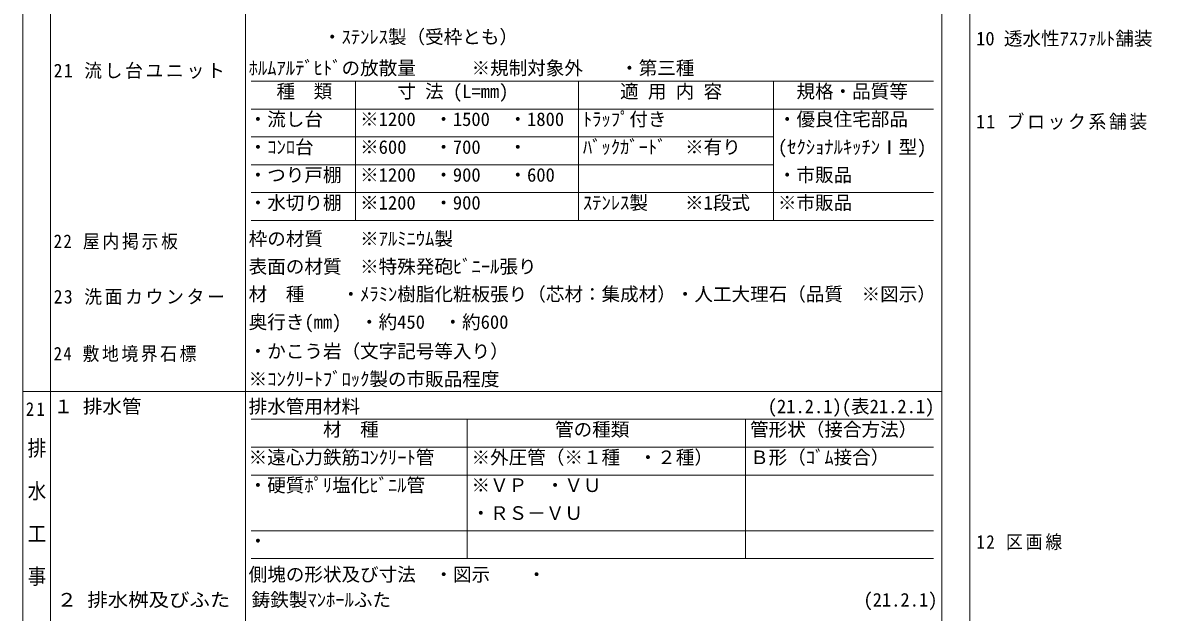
# Model space of a CAD drawing. Units: millimetres on the paper. Extents: x -400 to 392, y -286 to 284.
# Drawn here: x -399.7 to -155.1, y -130.7 to -3.7 of the extents above; entities that cross this region are included whole.
import ezdxf
from ezdxf.enums import TextEntityAlignment as Align

# ---------------------------------------------------------------- set-up
doc = ezdxf.new("R2010")
doc.units = ezdxf.units.MM
for name, color, linetype, lineweight in [('0-1', 4, 'Continuous', 9), ('0-2_文字', 7, 'Continuous', 9), ('0-F_ﾀｲﾄﾙ', 5, 'Continuous', 9)]:
    doc.layers.add(name, color=color, linetype=linetype, lineweight=lineweight)
doc.styles.add('@ＭＳ ゴシック', font='')
doc.styles.add('ＭＳ ゴシック', font='')
doc.styles.get('@ＭＳ ゴシック').set_extended_font_data('@MS Gothic')
doc.styles.get('ＭＳ ゴシック').set_extended_font_data('MS Gothic')

msp = doc.modelspace()

# ---------------------------------------------------------------- linework, layer by layer
at = {"layer": '0-1'}
for p, q in [((-393.685, -263.15), (-393.685, 284.35)), ((-351.685, -263.15), (-351.685, 284.35)), ((-195.686, 284.35), (-195.686, -263.15)), ((-350.475, -16.257), (-203.489, -16.257)), ((-327.975, -16.257), (-327.975, -46.257)), ((-279.975, -16.257), (-279.975, -46.257)), ((-237.975, -16.257), (-237.975, -46.257)), ((-350.475, -22.257), (-203.489, -22.257)), ((-350.475, -28.257), (-237.975, -28.257)), ((-350.475, -34.257), (-237.975, -34.257)), ((-350.475, -40.257), (-203.489, -40.257)), ((-350.475, -46.257), (-203.489, -46.257)), ((-399.685, -83.09), (-201.686, -83.09)), ((-350.475, -89.095), (-203.489, -89.095)), ((-303.975, -89.095), (-303.975, -119.095)), ((-243.975, -89.095), (-243.975, -119.095)), ((-350.475, -95.095), (-203.489, -95.095)), ((-350.475, -101.095), (-203.489, -101.095)), ((-350.475, -113.095), (-203.489, -113.095)), ((-350.475, -119.095), (-203.489, -119.095))]:
    msp.add_line(p, q, dxfattribs=at)
at = {"layer": '0-F_ﾀｲﾄﾙ', "color": 7}
msp.add_line((-201.686, 284.35), (-201.686, -263.15), dxfattribs=at)
msp.add_lwpolyline([(-399.685, -285.565), (-399.685, 284.35), (392.314, 284.35), (392.314, -285.565)], dxfattribs=at)

# ---------------------------------------------------------------- texts
at = {"layer": '0-2_文字', "style": 'ＭＳ ゴシック'}
for s, p in [('\u3000\u3000\u3000\u3000・ｽﾃﾝﾚｽ製（受枠とも）', (-351.016, -9.066)), ('10 透水性ｱｽﾌｧﾙﾄ舗装', (-194.33, -9.422)), ('ﾎﾙﾑｱﾙﾃﾞﾋﾄﾞの放散量\u3000\u3000\u3000※規制対象外\u3000\u3000・第三種', (-351.016, -15.76)), ('\u3000 種\u3000類', (-351.016, -20.793)), ('\u3000\u3000寸 法 (L=mm)', (-327.016, -20.793)), ('\u3000  適 用 内 容', (-279.016, -20.793)), ('  規格・品質等', (-237.016, -20.793)), ('・流し台', (-351.016, -26.793)), ('※1200\u3000・1500\u3000・1800', (-327.016, -26.793)), ('ﾄﾗｯﾌﾟ付き', (-279.016, -26.793)), ('・優良住宅部品', (-237.016, -26.793)), ('・ｺﾝﾛ台', (-351.016, -32.793)), ('※600 \u3000・700 \u3000・\u3000', (-327.016, -32.793)), ('ﾊﾞｯｸｶﾞｰﾄﾞ\u3000※有り', (-279.016, -32.793)), ('(ｾｸｼｮﾅﾙｷｯﾁﾝⅠ型)', (-237.016, -32.793)), ('・つり戸棚', (-351.016, -38.793)), ('※1200\u3000・900 \u3000・600', (-327.016, -38.793)), ('・市販品', (-237.016, -38.793)), ('・水切り棚', (-351.016, -44.793)), ('※1200\u3000・900', (-327.016, -44.793)), ('ｽﾃﾝﾚｽ製\u3000  ※1段式', (-279.016, -44.793)), ('※市販品', (-237.016, -44.793)), ('枠の材質\u3000\u3000※ｱﾙﾐﾆｳﾑ製', (-351.016, -52.539)), ('表面の材質\u3000※特殊発砲ﾋﾞﾆｰﾙ張り', (-351.016, -58.539)), ('材\u3000種\u3000\u3000・ﾒﾗﾐﾝ樹脂化粧板張り（芯材：集成材）・人工大理石（品質\u3000※図示）', (-351.016, -64.473)), ('奥行き(mm)\u3000・約450\u3000・約600', (-351.016, -70.473)), ('・かこう岩（文字記号等入り）', (-351.016, -76.77)), ('※ｺﾝｸﾘｰﾄﾌﾞﾛｯｸ製の市販品程度', (-351.016, -82.77)), ('排水管用材料                                            (21.2.1)(表21.2.1)', (-351.016, -88.655)), ('\u3000\u3000\u3000\u3000材\u3000種', (-351.016, -93.631)), ('\u3000\u3000\u3000\u3000 管の種類', (-303.016, -93.631)), ('管形状（接合方法）', (-243.016, -93.631)), ('※遠心力鉄筋ｺﾝｸﾘｰﾄ管', (-351.016, -99.631)), ('※外圧管（※１種\u3000・２種）', (-303.016, -99.631)), ('Ｂ形（ｺﾞﾑ接合）', (-243.016, -99.631)), ('・硬質ﾎﾟﾘ塩化ﾋﾞﾆﾙ管', (-351.016, -105.631)), ('※ＶＰ\u3000・ＶＵ', (-303.016, -105.631)), ('・ＲＳ－ＶＵ', (-303.016, -111.631)), ('・ ', (-351.016, -117.631)), ('側塊の形状及び寸法\u3000・図示\u3000\u3000・\u3000', (-351.016, -124.857)), ('鋳鉄製ﾏﾝﾎｰﾙふた                                                   (21.2.1)', (-350.366, -130.312))]:
    msp.add_text(s, height=2.933, dxfattribs=at).set_placement(p, align=Align.BOTTOM_LEFT)
for s, width, p in [('１ 排水管', 1.05, (-393.016, -88.655)), ('２ 排水桝及びふた', 1.1, (-392.366, -130.312))]:
    msp.add_text(s, height=2.933, dxfattribs=dict(at, width=width)).set_placement(p, align=Align.BOTTOM_LEFT)
at = {"layer": '0-2_文字', "style": '@ＭＳ ゴシック', "width": 1.15}
msp.add_text('\u3000排\u3000水\u3000工\u3000事', height=2.933, rotation=270, dxfattribs=at).set_placement((-399.016, -88.354), align=Align.BOTTOM_LEFT)
at = {"layer": '0-2_文字', "char_height": 2.933, "attachment_point": 7, "style": 'ＭＳ ゴシック'}
for s, insert in [('\\T1.16;\\W0.95;21\\~流し台ユニット', (-393.016, -15.76)), ('\\T1.16;\\W0.95;11\\~ブロック系舗装', (-194.33, -26.766)), ('\\T1.17;\\W0.9;22\\~屋内掲示板', (-393.016, -52.539)), ('\\T1.16;\\W0.95;23\\~洗面カウンター', (-393.016, -64.473)), ('\\T1.16;\\W0.9;24\\~敷地境界石標', (-393.016, -76.77)), ('\\T1.28;\\W0.9;21', (-399.016, -88.354)), ('\\T1.18;\\W0.9;12\\~区画線', (-194.245, -117.297))]:
    msp.add_mtext(s, dxfattribs=dict(at, insert=insert))

doc.saveas('drawing.dxf')
